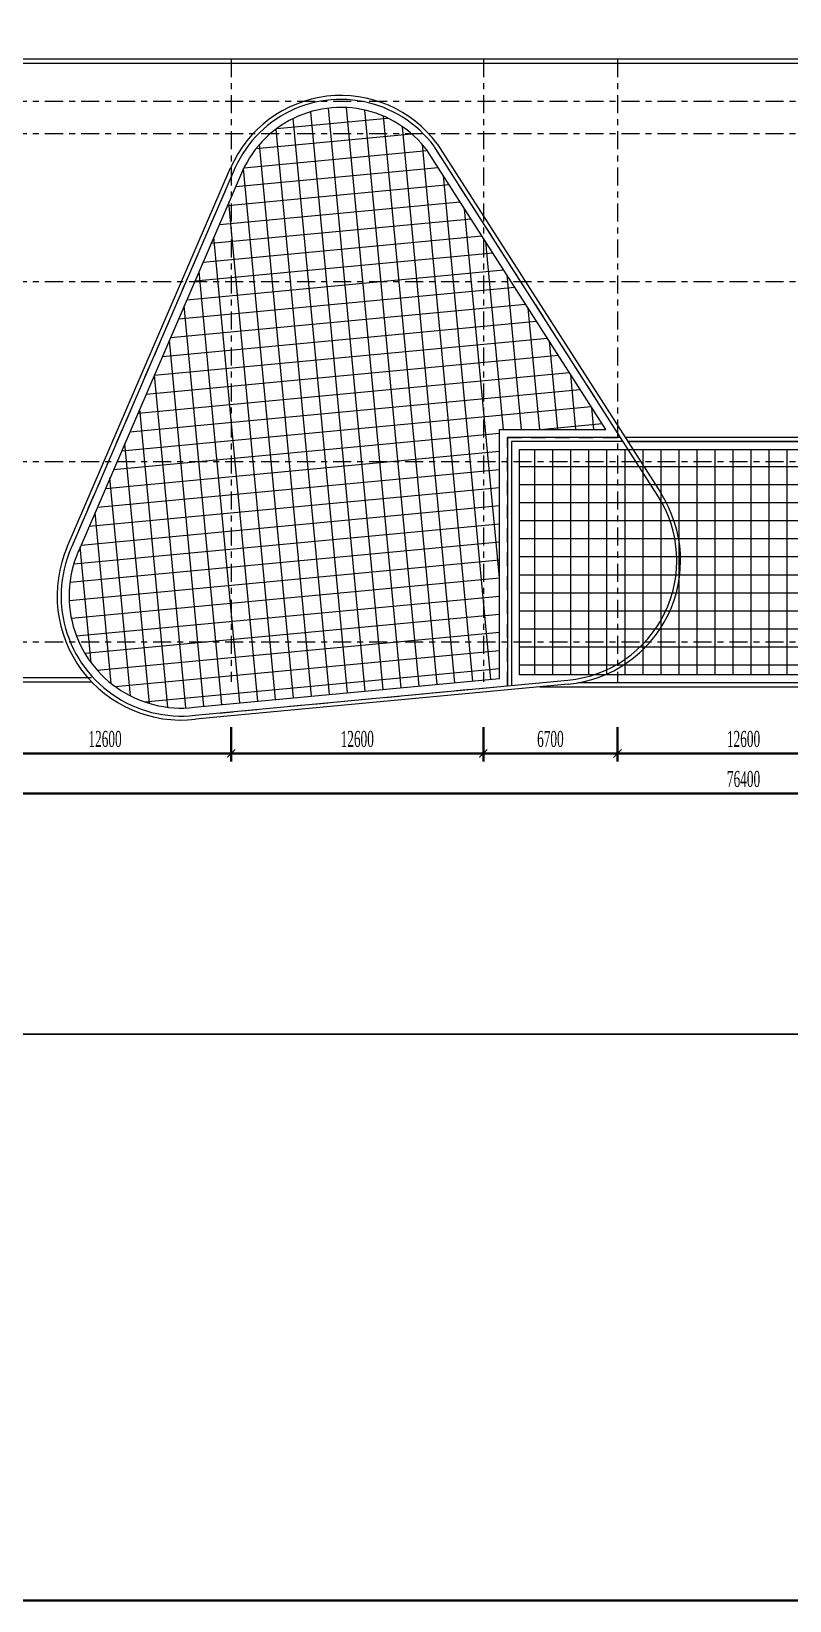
# Model space of a CAD drawing. Header units: millimetres. Extents: x 90964 to 877642, y 656808 to 1438307.
# Drawn here: x 338208 to 376089, y 656808 to 735204 of the extents above; entities that cross this region are included whole.
import ezdxf

# ---------------------------------------------------------------- set-up
doc = ezdxf.new("R2010")
doc.units = ezdxf.units.MM
doc.header["$LTSCALE"] = 300
doc.linetypes.add('CENTER', pattern=[3, 1.5, -0.5, 0.5, -0.5])
doc.linetypes.add('Overhead', pattern=[3.96875, 2.38125, -1.5875])
doc.layers.get('Defpoints').update_dxf_attribs({"color": 6})
for name, color, linetype, lineweight in [('A-COT VACH', 2, 'Continuous', 35), ('A-DIM', 125, 'Continuous', 15), ('A-TRUC', 250, 'CENTER', 5), ('A-TUONG', 7, 'Continuous', 35), ('A-WALL', 113, 'Continuous', 9), ('S-STRS-MBND', 31, 'Overhead', 9)]:
    doc.layers.add(name, color=color, linetype=linetype, lineweight=lineweight)
doc.styles.add('ROMANSssss', font='vntimeh.shx', dxfattribs={"width": 0.55})
doc.dimstyles.new('DIM_1-400 MB', dxfattribs={"dimscale": 400, "dimtxt": 2, "dimasz": 1, "dimexe": 1, "dimexo": 0, "dimgap": 0.8, "dimtad": 1, "dimdec": 0, "dimzin": 0, "dimdsep": 46, "dimtxsty": 'ROMANSssss', "dimblk": 'ARCHTICK', "dimcen": 1, "dimdle": 1, "dimclrd": 256, "dimclre": 256, "dimclrt": 7, "dimadec": 0, "dimazin": 0, "dimtfac": 1, "dimtdec": 0, "dimtix": 1, "dimtofl": 0, "dimtmove": 2, "dimatfit": 3, "dimfxl": 1, "dimtolj": 1, "dimtzin": 0, "dimarcsym": 0})

# ---------------------------------------------------------------- blocks, each defined once
blk = doc.blocks.new('_ArchTick')
at = {"color": 0, "linetype": 'ByBlock', "const_width": 0.15}
blk.add_lwpolyline([(-0.5, -0.5), (0.5, 0.5)], dxfattribs=at)
blk = doc.blocks.new('*D327')
at = {"layer": 'A-DIM', "lineweight": -2, "transparency": 16777216}
for p, q in [((335588, 1095259), (335588, 1091552)), ((411988, 1095259), (411988, 1091552)), ((335188, 1091952), (412388, 1091952))]:
    blk.add_line(p, q, dxfattribs=at)
at = {"layer": 'Defpoints', "color": 0, "transparency": 16777216}
for p in [(335588, 1095259), (411988, 1095259), (411988, 1091952)]:
    blk.add_point(p, dxfattribs=at)
at = {"layer": 'A-DIM', "lineweight": -2, "transparency": 16777216, "xscale": 400, "yscale": 400, "zscale": 400, "rotation": 180}
blk.add_blockref('_ArchTick', (335588, 1091952), dxfattribs=at)
at = {"layer": 'A-DIM', "lineweight": -2, "transparency": 16777216, "xscale": 400, "yscale": 400, "zscale": 400}
blk.add_blockref('_ArchTick', (411988, 1091952), dxfattribs=at)
at = {"layer": 'A-DIM', "color": 7, "transparency": 16777216, "insert": (373788, 1092672), "char_height": 800, "attachment_point": 5, "style": 'ROMANSssss'}
blk.add_mtext('\\A1;76400', dxfattribs=at)
blk = doc.blocks.new('*D328')
at = {"layer": 'A-DIM', "lineweight": -2, "transparency": 16777216}
for p, q in [((335588, 1095259), (335588, 1093552)), ((348188, 1095259), (348188, 1093552)), ((335188, 1093952), (348588, 1093952))]:
    blk.add_line(p, q, dxfattribs=at)
at = {"layer": 'Defpoints', "color": 0, "transparency": 16777216}
for p in [(335588, 1095259), (348188, 1095259), (348188, 1093952)]:
    blk.add_point(p, dxfattribs=at)
at = {"layer": 'A-DIM', "lineweight": -2, "transparency": 16777216, "xscale": 400, "yscale": 400, "zscale": 400, "rotation": 180}
blk.add_blockref('_ArchTick', (335588, 1093952), dxfattribs=at)
at = {"layer": 'A-DIM', "lineweight": -2, "transparency": 16777216, "xscale": 400, "yscale": 400, "zscale": 400}
blk.add_blockref('_ArchTick', (348188, 1093952), dxfattribs=at)
at = {"layer": 'A-DIM', "color": 7, "transparency": 16777216, "insert": (341888, 1094672), "char_height": 800, "attachment_point": 5, "style": 'ROMANSssss'}
blk.add_mtext('\\A1;12600', dxfattribs=at)
blk = doc.blocks.new('*D329')
at = {"layer": 'A-DIM', "lineweight": -2, "transparency": 16777216}
for p, q in [((348188, 1095259), (348188, 1093552)), ((360788, 1095259), (360788, 1093552)), ((347788, 1093952), (361188, 1093952))]:
    blk.add_line(p, q, dxfattribs=at)
at = {"layer": 'Defpoints', "color": 0, "transparency": 16777216}
for p in [(348188, 1095259), (360788, 1095259), (360788, 1093952)]:
    blk.add_point(p, dxfattribs=at)
at = {"layer": 'A-DIM', "lineweight": -2, "transparency": 16777216, "xscale": 400, "yscale": 400, "zscale": 400, "rotation": 180}
blk.add_blockref('_ArchTick', (348188, 1093952), dxfattribs=at)
at = {"layer": 'A-DIM', "lineweight": -2, "transparency": 16777216, "xscale": 400, "yscale": 400, "zscale": 400}
blk.add_blockref('_ArchTick', (360788, 1093952), dxfattribs=at)
at = {"layer": 'A-DIM', "color": 7, "transparency": 16777216, "insert": (354488, 1094672), "char_height": 800, "attachment_point": 5, "style": 'ROMANSssss'}
blk.add_mtext('\\A1;12600', dxfattribs=at)
blk = doc.blocks.new('*D330')
at = {"layer": 'A-DIM', "lineweight": -2, "transparency": 16777216}
for p, q in [((360788, 1095259), (360788, 1093552)), ((367488, 1095259), (367488, 1093552)), ((360388, 1093952), (367888, 1093952))]:
    blk.add_line(p, q, dxfattribs=at)
at = {"layer": 'Defpoints', "color": 0, "transparency": 16777216}
for p in [(360788, 1095259), (367488, 1095259), (367488, 1093952)]:
    blk.add_point(p, dxfattribs=at)
at = {"layer": 'A-DIM', "lineweight": -2, "transparency": 16777216, "xscale": 400, "yscale": 400, "zscale": 400, "rotation": 180}
blk.add_blockref('_ArchTick', (360788, 1093952), dxfattribs=at)
at = {"layer": 'A-DIM', "lineweight": -2, "transparency": 16777216, "xscale": 400, "yscale": 400, "zscale": 400}
blk.add_blockref('_ArchTick', (367488, 1093952), dxfattribs=at)
at = {"layer": 'A-DIM', "color": 7, "transparency": 16777216, "insert": (364138, 1094672), "char_height": 800, "attachment_point": 5, "style": 'ROMANSssss'}
blk.add_mtext('\\A1;6700', dxfattribs=at)
blk = doc.blocks.new('*D331')
at = {"layer": 'A-DIM', "lineweight": -2, "transparency": 16777216}
for p, q in [((367488, 1095259), (367488, 1093552)), ((380088, 1095259), (380088, 1093552)), ((367088, 1093952), (380488, 1093952))]:
    blk.add_line(p, q, dxfattribs=at)
at = {"layer": 'Defpoints', "color": 0, "transparency": 16777216}
for p in [(367488, 1095259), (380088, 1095259), (380088, 1093952)]:
    blk.add_point(p, dxfattribs=at)
at = {"layer": 'A-DIM', "lineweight": -2, "transparency": 16777216, "xscale": 400, "yscale": 400, "zscale": 400, "rotation": 180}
blk.add_blockref('_ArchTick', (367488, 1093952), dxfattribs=at)
at = {"layer": 'A-DIM', "lineweight": -2, "transparency": 16777216, "xscale": 400, "yscale": 400, "zscale": 400}
blk.add_blockref('_ArchTick', (380088, 1093952), dxfattribs=at)
at = {"layer": 'A-DIM', "color": 7, "transparency": 16777216, "insert": (373788, 1094672), "char_height": 800, "attachment_point": 5, "style": 'ROMANSssss'}
blk.add_mtext('\\A1;12600', dxfattribs=at)
blk = doc.blocks.new('DIM TC')
at = {"layer": 'A-DIM'}
for base, p1, p2, picture, middle in [((411987.6, 1091952.2), (335587.6, 1095259.5), (411987.6, 1095259.5), '*D327', (373787.6, 1092672.2)), ((348187.6, 1093952.2), (335587.6, 1095259.5), (348187.6, 1095259.5), '*D328', (341887.6, 1094672.2)), ((360787.7, 1093952.2), (348187.6, 1095259.5), (360787.7, 1095259.5), '*D329', (354487.7, 1094672.2)), ((367487.6, 1093952.2), (360787.7, 1095259.5), (367487.6, 1095259.5), '*D330', (364137.6, 1094672.2)), ((380087.6, 1093952.2), (367487.6, 1095259.5), (380087.6, 1095259.5), '*D331', (373787.6, 1094672.2))]:
    dim = blk.add_linear_dim(base=base, p1=p1, p2=p2, dimstyle='DIM_1-400 MB', dxfattribs=at)
    dim.commit()
    dim.dimension.update_dxf_attribs({"geometry": picture, "text_midpoint": middle})

msp = doc.modelspace()

# ---------------------------------------------------------------- hatches: boundary and pattern name
at = {"layer": 'S-STRS-MBND'}
h = msp.add_hatch(dxfattribs=at)
h.set_pattern_fill('_USER', color=250, scale=900, double=1, pattern_type=0)
h.set_pattern_definition([(5.3864, (351344.2, 701506.9), (-84.485, 896.026), []), (95.3864, (351344.2, 701506.9), (-896.026, -84.485), [])])
h.paths.add_polyline_path([(358020.4, 729206.6), (358006.8, 729224.8), (357850.7, 729424.7), (357688.5, 729613.8), (357517.7, 729795.1), (357338.8, 729968.4), (357152.1, 730133.3), (356958, 730289.3), (356756.8, 730436.3), (356549.2, 730573.8), (356335.4, 730701.6), (356115.9, 730819.4), (355891.2, 730927), (355661.8, 731024), (355428.2, 731110.4), (355190.9, 731186), (354950.3, 731250.5), (354707, 731303.8), (354461.5, 731345.9), (354214.3, 731376.6), (353966, 731395.8), (353717, 731403.6), (353467.9, 731399.9), (353219.3, 731384.8), (352971.7, 731358.1), (352725.5, 731320.1), (352481.3, 731270.8), (352239.7, 731210.3), (352001.2, 731138.7), (351766.2, 731056.1), (351535.2, 730962.8), (351308.8, 730859), (351087.4, 730744.8), (350871.5, 730620.6), (350661.6, 730486.5), (350458.1, 730342.9), (350261.4, 730190), (350072, 730028.3), (349890.3, 729858), (349716.6, 729679.4), (349551.3, 729493.1), (349394.8, 729299.3), (349247.3, 729098.6), (349109.3, 728891.2), (348981.1, 728677.7), (348862.7, 728458.5), (348754.3, 728233.3), (340590.2, 709310.5), (340551.8, 709221.5), (340454.5, 708981), (340369.8, 708740.7), (340296, 708496.7), (340233.5, 708249.7), (340182.2, 708000), (340142.4, 707748.3), (340114.1, 707495), (340097.3, 707240.7), (340092.1, 706985.9), (340098.5, 706731.1), (340116.5, 706476.9), (340146, 706223.8), (340187, 705972.2), (340239.5, 705722.8), (340303.2, 705476.1), (340378.1, 705232.5), (340464, 704992.5), (340560.7, 704756.7), (340668, 704525.6), (340785.8, 704299.5), (340913.7, 704079.1), (341051.5, 703864.7), (341198.9, 703656.8), (341355.6, 703455.9), (341521.3, 703262.2), (341695.7, 703076.3), (341878.3, 702898.6), (342068.8, 702729.3), (342266.9, 702568.9), (342472, 702417.6), (342683.8, 702275.9), (342901.8, 702143.9), (343125.6, 702022), (343354.7, 701910.4), (343588.7, 701809.3), (343827, 701719), (344069.2, 701639.6), (344314.7, 701571.3), (344563.1, 701514.2), (344813.8, 701468.6), (345066.4, 701434.3), (345320.2, 701411.6), (345574.8, 701400.5), (345829.7, 701401), (346084.3, 701413), (346346.9, 701437.5), (361589.6, 702874.7), (361589.6, 715320.8), (366908.6, 715320.8)])
h = msp.add_hatch(dxfattribs=at)
h.set_pattern_fill('_USER', color=250, scale=900, double=1, pattern_type=0)
h.set_pattern_definition([(2e-12, (372364.7, 702661.8), (-3e-11, 900), []), (90, (372364.7, 702661.8), (-900, -3e-11), [])])
h.paths.add_polyline_path([(362589.6, 714320.8), (384985.6, 714320.8), (384985.6, 703061.8), (362589.6, 703061.8)])

# ---------------------------------------------------------------- linework, layer by layer
at = {"layer": 'A-TRUC', "ltscale": 2}
for p, q in [((348187.6, 733811.8), (348187.6, 702711.8)), ((360787.7, 733811.8), (360787.7, 702711.8)), ((367487.6, 733811.8), (367487.6, 702711.8)), ((333487.6, 731711.8), (414087.6, 731711.8)), ((333487.6, 730095.4), (414087.6, 730095.4)), ((333487.6, 722711.8), (414087.6, 722711.8)), ((333487.6, 713711.8), (414087.6, 713711.8)), ((333487.6, 704711.8), (414087.6, 704711.8))]:
    msp.add_line(p, q, dxfattribs=at)
at = {"layer": 'A-TUONG'}
msp.add_lwpolyline([(489062.3, 1438307.3), (90964.1, 1438307.3), (90964.1, 656808), (489062.3, 656808)], close=True, dxfattribs=at)
at = {"layer": 'A-WALL', "lineweight": 18}
for p, q in [((358349.6, 729434.1), (358324.9, 729467.3)), ((369506.4, 712004.2), (358349.6, 729434.1)), ((348390.3, 728399.4), (340222.9, 709469)), ((340222.9, 709469), (340182.7, 709375.8)), ((346384.2, 701039.2), (365016.2, 702796))]:
    msp.add_line(p, q, dxfattribs=at)
at = {"layer": 'A-WALL', "color": 7, "lineweight": 18}
for p, q in [((358485.3, 729586.8), (369666.4, 712109.6)), ((339999.1, 709455), (348163.3, 728380.5)), ((365025.6, 702595.8), (346411.6, 700841.1))]:
    msp.add_line(p, q, dxfattribs=at)
at = {"layer": 'A-WALL', "lineweight": 18, "flags": 128}
for points in [[(358324.9, 729467.3), (358160.2, 729678.2), (357986, 729881.3), (357802.6, 730076), (357610.5, 730262.2), (357409.9, 730439.2), (357201.4, 730606.9), (356985.4, 730764.7), (356762.3, 730912.4), (356532.7, 731049.7), (356296.9, 731176.2), (356055.6, 731291.7), (355809.2, 731396), (355558.3, 731488.8), (355303.4, 731569.9), (355045, 731639.2), (354783.6, 731696.5), (354519.9, 731741.7), (354254.4, 731774.7), (353987.7, 731795.4), (353720.3, 731803.7), (353452.8, 731799.8), (353185.7, 731783.5), (352919.7, 731754.9), (352655.3, 731714), (352393.1, 731661.1), (352133.6, 731596), (351877.3, 731519.1), (351624.9, 731430.5), (351376.8, 731330.3), (351133.7, 731218.7), (350895.9, 731096.1), (350664, 730962.6), (350438.5, 730818.6), (350219.9, 730664.4), (350008.7, 730500.2), (349805.2, 730326.5), (349610, 730143.5), (349423.5, 729951.8), (349245.9, 729751.6), (349077.8, 729543.5), (348919.5, 729327.9), (348771.2, 729105.1), (348633.4, 728875.8), (348506.4, 728640.4), (348390.3, 728399.4)], [(340182.7, 709375.8), (340080.3, 709122.6), (339989.5, 708865.1), (339910.5, 708603.7), (339843.5, 708339), (339788.6, 708071.5), (339745.9, 707801.8), (339715.5, 707530.4), (339697.6, 707258), (339692, 706985), (339698.8, 706712), (339718.1, 706439.6), (339749.8, 706168.4), (339793.7, 705898.9), (339849.9, 705631.6), (339918.2, 705367.2), (339998.4, 705106.2), (340090.4, 704849.1), (340194, 704596.5), (340309.1, 704348.8), (340435.2, 704106.7), (340572.3, 703870.5), (340719.9, 703640.8), (340877.9, 703418), (341045.8, 703202.7), (341223.4, 702995.2), (341410.2, 702796.1), (341605.8, 702605.6), (341810, 702424.2), (342022.1, 702252.3), (342241.9, 702090.3), (342468.8, 701938.4), (342702.4, 701797), (342942.2, 701666.4), (343187.7, 701546.8), (343438.4, 701438.5), (343693.7, 701341.7), (343953.2, 701256.6), (344216.3, 701183.5), (344482.4, 701122.4), (344751.1, 701073.4), (345021.7, 701036.7), (345293.7, 701012.4), (345566.5, 701000.5), (345839.5, 701001), (346112.3, 701013.9), (346384.2, 701039.2)]]:
    msp.add_lwpolyline(points, dxfattribs=at)
at = {"layer": 'A-WALL', "color": 7, "lineweight": 18}
for centre, radius, start, end in [((353672.5, 726003.9), 6000, 36.665366, 156.665366), ((364443.8, 708768.4), 6200, 275.385245, 32.609296), ((345692, 706999.2), 6200, 156.665366, 276.665366)]:
    msp.add_arc(centre, radius, start, end, dxfattribs=at)
at = {"layer": 'A-WALL', "lineweight": 18}
msp.add_arc((364453, 708769.5), 6000, 275.386417, 32.622991, dxfattribs=at)
at = {"layer": 'Defpoints', "color": 1}
msp.add_lwpolyline([(294836.5, 685109.8), (444169.9, 685109.8), (444169.9, 790709.8), (294836.5, 790709.8)], close=True, dxfattribs=at)
at = {"layer": 'S-STRS-MBND', "linetype": 'Continuous'}
for p, q in [((414087.6, 733811.8), (333487.6, 733811.8)), ((379707.2, 714920.8), (367868, 714920.8)), ((367996, 714720.8), (379579.3, 714720.8)), ((333487.6, 702711.8), (341213.3, 702711.8)), ((363604.2, 702461.8), (383971, 702461.8)), ((382059.5, 702661.8), (365515.7, 702661.8))]:
    msp.add_line(p, q, dxfattribs=at)
at = {"layer": 'S-STRS-MBND', "color": 250, "linetype": 'Continuous'}
msp.add_lwpolyline([(341213.3, 702911.8), (333687.6, 702911.8), (333687.6, 733611.8), (413887.6, 733611.8), (413887.6, 702911.8), (406361.9, 702911.8)], dxfattribs=at)
at = {"layer": 'S-STRS-MBND'}
msp.add_lwpolyline([(358349.6, 729434.1), (358324.9, 729467.3), (358160.2, 729678.2), (357986, 729881.3), (357802.6, 730076), (357610.5, 730262.2), (357409.9, 730439.2), (357201.4, 730606.9), (356985.4, 730764.7), (356762.3, 730912.4), (356532.7, 731049.7), (356296.9, 731176.2), (356055.6, 731291.7), (355809.2, 731396), (355558.3, 731488.8), (355303.4, 731569.9), (355045, 731639.2), (354783.6, 731696.5), (354519.9, 731741.7), (354254.4, 731774.7), (353987.7, 731795.4), (353720.3, 731803.7), (353452.8, 731799.8), (353185.7, 731783.5), (352919.7, 731754.9), (352655.3, 731714), (352393.1, 731661.1), (352133.6, 731596), (351877.3, 731519.1), (351624.9, 731430.5), (351376.8, 731330.3), (351133.7, 731218.7), (350895.9, 731096.1), (350664, 730962.6), (350438.5, 730818.6), (350219.9, 730664.4), (350008.7, 730500.2), (349805.2, 730326.5), (349610, 730143.5), (349423.5, 729951.8), (349245.9, 729751.6), (349077.8, 729543.5), (348919.5, 729327.9), (348771.2, 729105.1), (348633.4, 728875.8), (348506.4, 728640.4), (348390.3, 728399.4), (340222.9, 709469), (340182.7, 709375.8), (340080.3, 709122.6), (339989.5, 708865.1), (339910.5, 708603.7), (339843.5, 708339), (339788.6, 708071.5), (339745.9, 707801.8), (339715.5, 707530.4), (339697.6, 707258), (339692, 706985), (339698.8, 706712), (339718.1, 706439.6), (339749.8, 706168.4), (339793.7, 705898.9), (339849.9, 705631.6), (339918.2, 705367.2), (339998.4, 705106.2), (340090.4, 704849.1), (340194, 704596.5), (340309.1, 704348.8), (340435.2, 704106.7), (340572.3, 703870.5), (340719.9, 703640.8), (340877.9, 703418), (341045.8, 703202.7), (341223.4, 702995.2), (341410.2, 702796.1), (341605.8, 702605.6), (341810, 702424.2), (342022.1, 702252.3), (342241.9, 702090.3), (342468.8, 701938.4), (342702.4, 701797), (342942.2, 701666.4), (343187.7, 701546.8), (343438.4, 701438.5), (343693.7, 701341.7), (343953.2, 701256.6), (344216.3, 701183.5), (344482.4, 701122.4), (344751.1, 701073.4), (345021.7, 701036.7), (345293.7, 701012.4), (345566.5, 701000.5), (345839.5, 701001), (346112.3, 701013.9), (346384.2, 701039.2), (361989.6, 702510.7), (361989.6, 714920.8), (367639.5, 714920.8)], close=True, dxfattribs=at)
at = {"layer": 'S-STRS-MBND', "color": 250, "linetype": 'Continuous'}
for points in [[(358020.4, 729206.6), (358006.8, 729224.8), (357850.7, 729424.7), (357688.5, 729613.8), (357517.7, 729795.1), (357338.8, 729968.4), (357152.1, 730133.3), (356958, 730289.3), (356756.8, 730436.3), (356549.2, 730573.8), (356335.4, 730701.6), (356115.9, 730819.4), (355891.2, 730927), (355661.8, 731024), (355428.2, 731110.4), (355190.9, 731186), (354950.3, 731250.5), (354707, 731303.8), (354461.5, 731345.9), (354214.3, 731376.6), (353966, 731395.8), (353717, 731403.6), (353467.9, 731399.9), (353219.3, 731384.8), (352971.7, 731358.1), (352725.5, 731320.1), (352481.3, 731270.8), (352239.7, 731210.3), (352001.2, 731138.7), (351766.2, 731056.1), (351535.2, 730962.8), (351308.8, 730859), (351087.4, 730744.8), (350871.5, 730620.6), (350661.6, 730486.5), (350458.1, 730342.9), (350261.4, 730190), (350072, 730028.3), (349890.3, 729858), (349716.6, 729679.4), (349551.3, 729493.1), (349394.8, 729299.3), (349247.3, 729098.6), (349109.3, 728891.2), (348981.1, 728677.7), (348862.7, 728458.5), (348754.3, 728233.3), (340590.2, 709310.5), (340551.8, 709221.5), (340454.5, 708981), (340369.8, 708740.7), (340296, 708496.7), (340233.5, 708249.7), (340182.2, 708000), (340142.4, 707748.3), (340114.1, 707495), (340097.3, 707240.7), (340092.1, 706985.9), (340098.5, 706731.1), (340116.5, 706476.9), (340146, 706223.8), (340187, 705972.2), (340239.5, 705722.8), (340303.2, 705476.1), (340378.1, 705232.5), (340464, 704992.5), (340560.7, 704756.7), (340668, 704525.6), (340785.8, 704299.5), (340913.7, 704079.1), (341051.5, 703864.7), (341198.9, 703656.8), (341355.6, 703455.9), (341521.3, 703262.2), (341695.7, 703076.3), (341878.3, 702898.6), (342068.8, 702729.3), (342266.9, 702568.9), (342472, 702417.6), (342683.8, 702275.9), (342901.8, 702143.9), (343125.6, 702022), (343354.7, 701910.4), (343588.7, 701809.3), (343827, 701719), (344069.2, 701639.6), (344314.7, 701571.3), (344563.1, 701514.2), (344813.8, 701468.6), (345066.4, 701434.3), (345320.2, 701411.6), (345574.8, 701400.5), (345829.7, 701401), (346084.3, 701413), (346346.9, 701437.5), (361589.6, 702874.7), (361589.6, 715320.8), (366908.6, 715320.8)], [(362589.6, 714320.8), (384985.6, 714320.8), (384985.6, 703061.8), (362589.6, 703061.8)]]:
    msp.add_lwpolyline(points, close=True, dxfattribs=at)
at = {"layer": 'S-STRS-MBND', "linetype": 'Continuous'}
for points in [[(367639.5, 714920.8), (361989.6, 714920.8), (361989.6, 702510.7)], [(367767.6, 714720.8), (362189.6, 714720.8), (362189.6, 702529.5)], [(379707.2, 714920.8), (367868, 714920.8)], [(379579.3, 714720.8), (367996, 714720.8)]]:
    msp.add_lwpolyline(points, dxfattribs=at)

# ---------------------------------------------------------------- block references
at = {"layer": 'A-COT VACH'}
msp.add_blockref('DIM TC', (0, -394821.6), dxfattribs=at)

doc.saveas('drawing.dxf')
